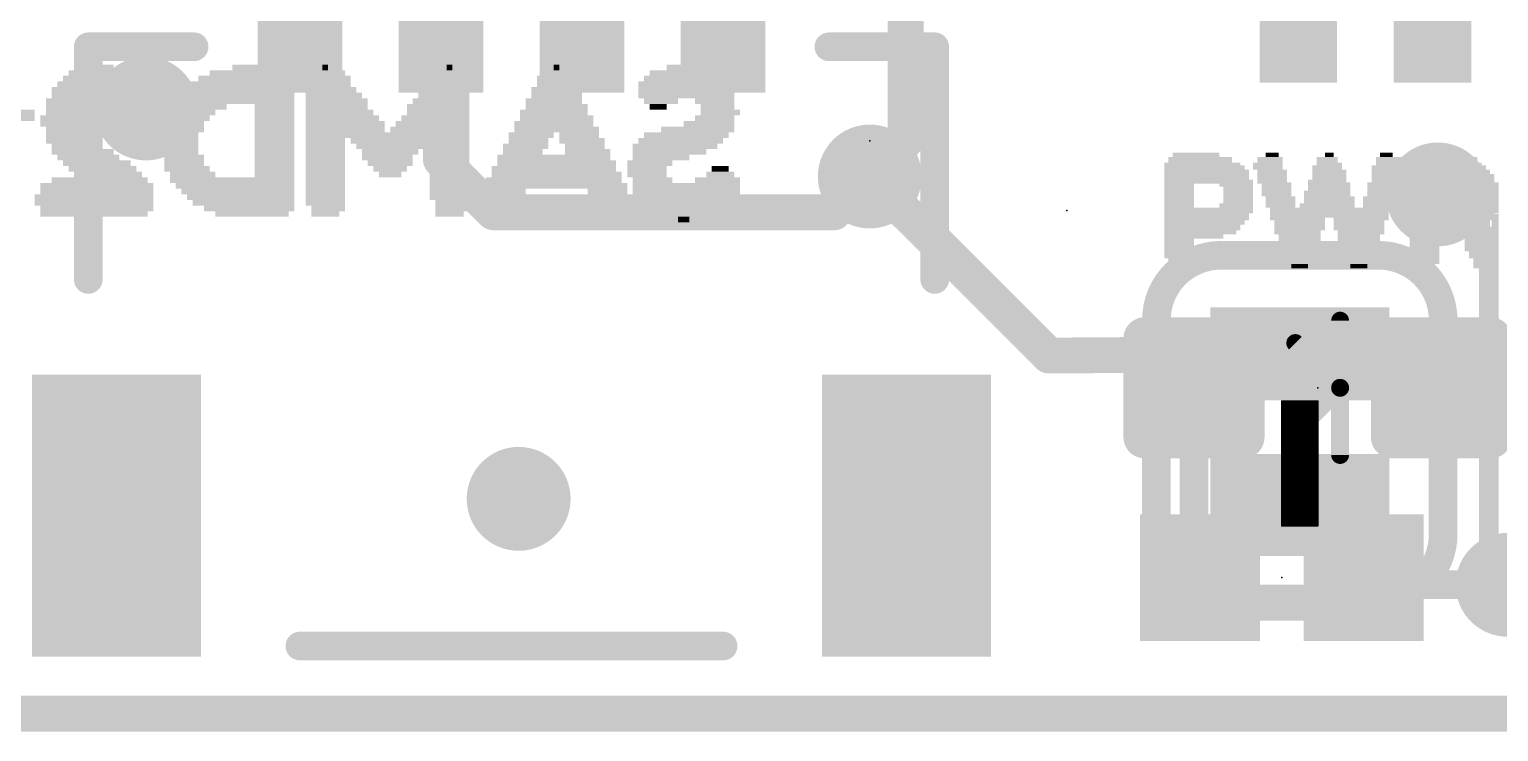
# Model space of a CAD drawing. Extents: x -34 to 52.6, y -23.4 to 26.6.
# Drawn here: x 9.28 to 19.7, y -0.13 to 4.85 of the extents above; entities that cross this region are included whole.
import ezdxf

# ---------------------------------------------------------------- set-up
doc = ezdxf.new("R2010")
doc.units = 0
for name, color, linetype in [('1', 12, 'CONTINUOUS'), ('16', 140, 'CONTINUOUS'), ('18', 110, 'CONTINUOUS'), ('20', 53, 'CONTINUOUS'), ('21', 41, 'CONTINUOUS'), ('22', 40, 'CONTINUOUS'), ('23', 53, 'CONTINUOUS'), ('24', 53, 'CONTINUOUS'), ('51', 53, 'CONTINUOUS')]:
    doc.layers.add(name, color=color, linetype=linetype)

# ---------------------------------------------------------------- blocks, each defined once
blk = doc.blocks.new('RECT160000X160000R30')
at = {"const_width": 0.15}
blk.add_lwpolyline([(0.425, -0.35), (0.425, 0.35, 0.4142), (0.35, 0.425), (-0.35, 0.425, 0.4142), (-0.425, 0.35), (-0.425, -0.35, 0.4142), (-0.35, -0.425), (0.35, -0.425, 0.4142)], format="xyb", close=True, dxfattribs=at)
blk.add_solid([(-0.3754, -0.3754), (0.3754, -0.3754), (-0.3754, 0.3754), (0.3754, 0.3754)])
blk = doc.blocks.new('RECT')
blk.add_solid([(-0.5, -0.5), (0.5, -0.5), (-0.5, 0.5), (0.5, 0.5)])
blk = doc.blocks.new('ROUNDV')
at = {"const_width": 0.5}
blk.add_lwpolyline([(0, -0.25, 1), (0, 0.25, 1), (0, -0.25)], format="xyb", dxfattribs=at)

msp = doc.modelspace()

# ---------------------------------------------------------------- linework, layer by layer
at = {"layer": '1'}
for points, const_width in [([(15.494, 5.7286), (15.494, 4.064)], 0.254), ([(12.2, 5.08), (12.2, 3.929)], 0.254), ([(15.494, 4.064), (15.24, 3.81)], 0.254), ([(12.2, 3.929), (12.573, 3.556)], 0.254), ([(14.986, 3.556), (15.24, 3.81)], 0.254), ([(12.573, 3.556), (14.986, 3.556)], 0.254), ([(17.538, 2.3114), (17.538, 1.0082)], 0.2032), ([(17.581, 0.9652), (17.538, 1.0082)], 0.2032), ([(18.741, 0.9652), (18.7918, 0.9144)], 0.2032), ([(19.7612, 0.9144), (18.7918, 0.9144)], 0.2032), ([(25.4, 0), (0, 0)], 0.254)]:
    msp.add_lwpolyline(points, dxfattribs=dict(at, const_width=const_width))
for points, const_width in [([(15.5389, 4.0191, 1), (15.4491, 4.1089)], 0.127), ([(15.4305, 4.064, 1), (15.5575, 4.064)], 0.127), ([(12.2449, 3.9739, 1), (12.1551, 3.8841)], 0.127), ([(12.1365, 3.929, 1), (12.2635, 3.929)], 0.127), ([(15.1951, 3.8549, 1), (15.2849, 3.7651)], 0.127), ([(15.2849, 3.7651, 1), (15.1951, 3.8549)], 0.127), ([(12.573, 3.6195, 1), (12.573, 3.4925)], 0.127), ([(12.5281, 3.5111, 1), (12.6179, 3.6009)], 0.127), ([(14.9411, 3.6009, 1), (15.0309, 3.5111)], 0.127), ([(14.986, 3.4925, 1), (14.986, 3.6195)], 0.127), ([(17.5888, 2.3114, 1), (17.4872, 2.3114)], 0.1016), ([(17.5739, 1.0441, 1), (17.5021, 0.9723)], 0.1016), ([(17.4872, 1.0082, 1), (17.5888, 1.0082)], 0.1016), ([(17.5451, 0.9293, 1), (17.6169, 1.0011)], 0.1016), ([(18.7769, 1.0011, 1), (18.7051, 0.9293)], 0.1016), ([(18.7918, 0.9652, 1), (18.7918, 0.8636)], 0.1016), ([(18.7559, 0.8785, 1), (18.8277, 0.9503)], 0.1016)]:
    msp.add_lwpolyline(points, format="xyb", dxfattribs=dict(at, const_width=const_width))
at = {"layer": '16'}
for points, const_width in [([(15.24, 3.81), (16.51, 2.54)], 0.254), ([(16.51, 2.54), (18.288, 2.5527)], 0.254), ([(18.415, 2.2162), (18.161, 2.2162)], 0.0127), ([(18.161, 2.2162), (18.161, 1.3335)], 0.0127), ([(18.161, 2.2098), (18.415, 2.2098)], 0.0127), ([(18.161, 2.1971), (18.415, 2.1971)], 0.0127), ([(18.161, 2.1844), (18.415, 2.1844)], 0.0127), ([(18.415, 1.3335), (18.415, 2.2162)], 0.0127), ([(18.161, 2.1717), (18.415, 2.1717)], 0.0127), ([(18.161, 2.159), (18.415, 2.159)], 0.0127), ([(18.161, 2.1463), (18.415, 2.1463)], 0.0127), ([(18.161, 2.1336), (18.415, 2.1336)], 0.0127), ([(18.161, 2.1209), (18.415, 2.1209)], 0.0127), ([(18.161, 2.1082), (18.415, 2.1082)], 0.0127), ([(18.161, 2.0955), (18.415, 2.0955)], 0.0127), ([(18.161, 2.0828), (18.415, 2.0828)], 0.0127), ([(18.161, 2.0701), (18.415, 2.0701)], 0.0127), ([(18.161, 2.0574), (18.415, 2.0574)], 0.0127), ([(18.161, 2.0447), (18.415, 2.0447)], 0.0127), ([(18.161, 2.032), (18.415, 2.032)], 0.0127), ([(18.161, 2.0193), (18.415, 2.0193)], 0.0127), ([(18.161, 2.0066), (18.415, 2.0066)], 0.0127), ([(18.161, 1.9939), (18.415, 1.9939)], 0.0127), ([(18.161, 1.9812), (18.415, 1.9812)], 0.0127), ([(18.161, 1.9685), (18.415, 1.9685)], 0.0127), ([(18.161, 1.9558), (18.415, 1.9558)], 0.0127), ([(18.161, 1.9431), (18.415, 1.9431)], 0.0127), ([(18.161, 1.9304), (18.415, 1.9304)], 0.0127), ([(18.161, 1.9177), (18.415, 1.9177)], 0.0127), ([(18.161, 1.905), (18.415, 1.905)], 0.0127), ([(18.161, 1.8923), (18.415, 1.8923)], 0.0127), ([(18.161, 1.8796), (18.415, 1.8796)], 0.0127), ([(18.161, 1.8669), (18.415, 1.8669)], 0.0127), ([(18.161, 1.8542), (18.415, 1.8542)], 0.0127), ([(18.161, 1.8415), (18.415, 1.8415)], 0.0127), ([(18.161, 1.8288), (18.415, 1.8288)], 0.0127), ([(18.161, 1.8161), (18.415, 1.8161)], 0.0127), ([(18.161, 1.8034), (18.415, 1.8034)], 0.0127), ([(18.161, 1.7907), (18.415, 1.7907)], 0.0127), ([(18.161, 1.778), (18.415, 1.778)], 0.0127), ([(18.161, 1.7653), (18.415, 1.7653)], 0.0127), ([(18.161, 1.7526), (18.415, 1.7526)], 0.0127), ([(18.161, 1.7399), (18.415, 1.7399)], 0.0127), ([(18.161, 1.7272), (18.415, 1.7272)], 0.0127), ([(18.161, 1.7145), (18.415, 1.7145)], 0.0127), ([(18.161, 1.7018), (18.415, 1.7018)], 0.0127), ([(18.161, 1.6891), (18.415, 1.6891)], 0.0127), ([(18.161, 1.6764), (18.415, 1.6764)], 0.0127), ([(18.161, 1.6637), (18.415, 1.6637)], 0.0127), ([(18.161, 1.651), (18.415, 1.651)], 0.0127), ([(18.161, 1.6383), (18.415, 1.6383)], 0.0127), ([(18.161, 1.6256), (18.415, 1.6256)], 0.0127), ([(18.161, 1.6129), (18.415, 1.6129)], 0.0127), ([(18.161, 1.6002), (18.415, 1.6002)], 0.0127), ([(18.161, 1.5875), (18.415, 1.5875)], 0.0127), ([(18.161, 1.5748), (18.415, 1.5748)], 0.0127), ([(18.161, 1.5621), (18.415, 1.5621)], 0.0127), ([(18.8976, 0.9144), (18.288, 1.5113)], 0.2032), ([(18.161, 1.5494), (18.415, 1.5494)], 0.0127), ([(18.161, 1.5367), (18.415, 1.5367)], 0.0127), ([(18.161, 1.524), (18.415, 1.524)], 0.0127), ([(18.161, 1.5113), (18.415, 1.5113)], 0.0127), ([(18.161, 1.4986), (18.415, 1.4986)], 0.0127), ([(18.161, 1.4859), (18.415, 1.4859)], 0.0127), ([(18.161, 1.4732), (18.415, 1.4732)], 0.0127), ([(18.161, 1.4605), (18.415, 1.4605)], 0.0127), ([(18.161, 1.4478), (18.415, 1.4478)], 0.0127), ([(18.161, 1.4351), (18.415, 1.4351)], 0.0127), ([(18.161, 1.4224), (18.415, 1.4224)], 0.0127), ([(18.161, 1.4097), (18.415, 1.4097)], 0.0127), ([(18.161, 1.397), (18.415, 1.397)], 0.0127), ([(18.161, 1.3843), (18.415, 1.3843)], 0.0127), ([(18.161, 1.3716), (18.415, 1.3716)], 0.0127), ([(18.161, 1.3589), (18.415, 1.3589)], 0.0127), ([(18.161, 1.3462), (18.415, 1.3462)], 0.0127), ([(18.161, 1.3335), (18.415, 1.3335)], 0.0127), ([(18.161, 1.3335), (18.415, 1.3335)], 0.0127), ([(19.7612, 0.9144), (18.8976, 0.9144)], 0.2032), ([(25.4, 0), (0, 0)], 0.254)]:
    msp.add_lwpolyline(points, dxfattribs=dict(at, const_width=const_width))
for points, const_width in [([(15.2849, 3.8549, 1), (15.1951, 3.7651)], 0.127), ([(16.5095, 2.6035, 1), (16.5105, 2.4765)], 0.127), ([(16.4651, 2.4951, 1), (16.5549, 2.5849)], 0.127), ([(18.2885, 2.4892, 1), (18.2875, 2.6162)], 0.127), ([(18.1642, 2.2162, 1), (18.1578, 2.2162)], 0.0064), ([(18.161, 2.213, 1), (18.161, 2.2066)], 0.0064), ([(18.161, 2.2003, 1), (18.161, 2.1939)], 0.0064), ([(18.161, 2.1876, 1), (18.161, 2.1812)], 0.0064), ([(18.161, 2.2193, 1), (18.161, 2.213)], 0.0064), ([(18.4182, 2.2162, 1), (18.4118, 2.2162)], 0.0064), ([(18.415, 2.213, 1), (18.415, 2.2193)], 0.0064), ([(18.415, 2.2066, 1), (18.415, 2.213)], 0.0064), ([(18.415, 2.1939, 1), (18.415, 2.2003)], 0.0064), ([(18.415, 2.1812, 1), (18.415, 2.1876)], 0.0064), ([(18.161, 2.1749, 1), (18.161, 2.1685)], 0.0064), ([(18.161, 2.1622, 1), (18.161, 2.1558)], 0.0064), ([(18.161, 2.1495, 1), (18.161, 2.1431)], 0.0064), ([(18.161, 2.1368, 1), (18.161, 2.1304)], 0.0064), ([(18.161, 2.1241, 1), (18.161, 2.1177)], 0.0064), ([(18.161, 2.1114, 1), (18.161, 2.105)], 0.0064), ([(18.161, 2.0987, 1), (18.161, 2.0923)], 0.0064), ([(18.161, 2.086, 1), (18.161, 2.0796)], 0.0064), ([(18.415, 2.1685, 1), (18.415, 2.1749)], 0.0064), ([(18.415, 2.1558, 1), (18.415, 2.1622)], 0.0064), ([(18.415, 2.1431, 1), (18.415, 2.1495)], 0.0064), ([(18.415, 2.1304, 1), (18.415, 2.1368)], 0.0064), ([(18.415, 2.1177, 1), (18.415, 2.1241)], 0.0064), ([(18.415, 2.105, 1), (18.415, 2.1114)], 0.0064), ([(18.415, 2.0923, 1), (18.415, 2.0987)], 0.0064), ([(18.415, 2.0796, 1), (18.415, 2.086)], 0.0064), ([(18.161, 2.0733, 1), (18.161, 2.0669)], 0.0064), ([(18.161, 2.0606, 1), (18.161, 2.0542)], 0.0064), ([(18.161, 2.0479, 1), (18.161, 2.0415)], 0.0064), ([(18.161, 2.0352, 1), (18.161, 2.0288)], 0.0064), ([(18.161, 2.0225, 1), (18.161, 2.0161)], 0.0064), ([(18.161, 2.0098, 1), (18.161, 2.0034)], 0.0064), ([(18.161, 1.9971, 1), (18.161, 1.9907)], 0.0064), ([(18.161, 1.9844, 1), (18.161, 1.978)], 0.0064), ([(18.415, 2.0669, 1), (18.415, 2.0733)], 0.0064), ([(18.415, 2.0542, 1), (18.415, 2.0606)], 0.0064), ([(18.415, 2.0415, 1), (18.415, 2.0479)], 0.0064), ([(18.415, 2.0288, 1), (18.415, 2.0352)], 0.0064), ([(18.415, 2.0161, 1), (18.415, 2.0225)], 0.0064), ([(18.415, 2.0034, 1), (18.415, 2.0098)], 0.0064), ([(18.415, 1.9907, 1), (18.415, 1.9971)], 0.0064), ([(18.415, 1.978, 1), (18.415, 1.9844)], 0.0064), ([(18.161, 1.9717, 1), (18.161, 1.9653)], 0.0064), ([(18.161, 1.959, 1), (18.161, 1.9526)], 0.0064), ([(18.161, 1.9463, 1), (18.161, 1.9399)], 0.0064), ([(18.161, 1.9336, 1), (18.161, 1.9272)], 0.0064), ([(18.161, 1.9209, 1), (18.161, 1.9145)], 0.0064), ([(18.161, 1.9082, 1), (18.161, 1.9018)], 0.0064), ([(18.161, 1.8955, 1), (18.161, 1.8891)], 0.0064), ([(18.161, 1.8828, 1), (18.161, 1.8764)], 0.0064), ([(18.415, 1.9653, 1), (18.415, 1.9717)], 0.0064), ([(18.415, 1.9526, 1), (18.415, 1.959)], 0.0064), ([(18.415, 1.9399, 1), (18.415, 1.9463)], 0.0064), ([(18.415, 1.9272, 1), (18.415, 1.9336)], 0.0064), ([(18.415, 1.9145, 1), (18.415, 1.9209)], 0.0064), ([(18.415, 1.9018, 1), (18.415, 1.9082)], 0.0064), ([(18.415, 1.8891, 1), (18.415, 1.8955)], 0.0064), ([(18.415, 1.8764, 1), (18.415, 1.8828)], 0.0064), ([(18.161, 1.8701, 1), (18.161, 1.8637)], 0.0064), ([(18.161, 1.8574, 1), (18.161, 1.851)], 0.0064), ([(18.161, 1.8447, 1), (18.161, 1.8383)], 0.0064), ([(18.161, 1.832, 1), (18.161, 1.8256)], 0.0064), ([(18.161, 1.8193, 1), (18.161, 1.8129)], 0.0064), ([(18.161, 1.8066, 1), (18.161, 1.8002)], 0.0064), ([(18.161, 1.7939, 1), (18.161, 1.7875)], 0.0064), ([(18.161, 1.7812, 1), (18.161, 1.7748)], 0.0064), ([(18.161, 1.7685, 1), (18.161, 1.7621)], 0.0064), ([(18.415, 1.8637, 1), (18.415, 1.8701)], 0.0064), ([(18.415, 1.851, 1), (18.415, 1.8574)], 0.0064), ([(18.415, 1.8383, 1), (18.415, 1.8447)], 0.0064), ([(18.415, 1.8256, 1), (18.415, 1.832)], 0.0064), ([(18.415, 1.8129, 1), (18.415, 1.8193)], 0.0064), ([(18.415, 1.8002, 1), (18.415, 1.8066)], 0.0064), ([(18.415, 1.7875, 1), (18.415, 1.7939)], 0.0064), ([(18.415, 1.7748, 1), (18.415, 1.7812)], 0.0064), ([(18.415, 1.7621, 1), (18.415, 1.7685)], 0.0064), ([(18.161, 1.7558, 1), (18.161, 1.7494)], 0.0064), ([(18.161, 1.7431, 1), (18.161, 1.7367)], 0.0064), ([(18.161, 1.7304, 1), (18.161, 1.724)], 0.0064), ([(18.161, 1.7177, 1), (18.161, 1.7113)], 0.0064), ([(18.161, 1.705, 1), (18.161, 1.6986)], 0.0064), ([(18.161, 1.6923, 1), (18.161, 1.6859)], 0.0064), ([(18.161, 1.6796, 1), (18.161, 1.6732)], 0.0064), ([(18.161, 1.6669, 1), (18.161, 1.6605)], 0.0064), ([(18.415, 1.7494, 1), (18.415, 1.7558)], 0.0064), ([(18.415, 1.7367, 1), (18.415, 1.7431)], 0.0064), ([(18.415, 1.724, 1), (18.415, 1.7304)], 0.0064), ([(18.415, 1.7113, 1), (18.415, 1.7177)], 0.0064), ([(18.415, 1.6986, 1), (18.415, 1.705)], 0.0064), ([(18.415, 1.6859, 1), (18.415, 1.6923)], 0.0064), ([(18.415, 1.6732, 1), (18.415, 1.6796)], 0.0064), ([(18.415, 1.6605, 1), (18.415, 1.6669)], 0.0064), ([(18.161, 1.6542, 1), (18.161, 1.6478)], 0.0064), ([(18.161, 1.6415, 1), (18.161, 1.6351)], 0.0064), ([(18.161, 1.6288, 1), (18.161, 1.6224)], 0.0064), ([(18.161, 1.6161, 1), (18.161, 1.6097)], 0.0064), ([(18.161, 1.6034, 1), (18.161, 1.597)], 0.0064), ([(18.161, 1.5907, 1), (18.161, 1.5843)], 0.0064), ([(18.161, 1.578, 1), (18.161, 1.5716)], 0.0064), ([(18.161, 1.5653, 1), (18.161, 1.5589)], 0.0064), ([(18.3235, 1.5476, 1), (18.2525, 1.475)], 0.1016), ([(18.415, 1.6478, 1), (18.415, 1.6542)], 0.0064), ([(18.415, 1.6351, 1), (18.415, 1.6415)], 0.0064), ([(18.415, 1.6224, 1), (18.415, 1.6288)], 0.0064), ([(18.415, 1.6097, 1), (18.415, 1.6161)], 0.0064), ([(18.415, 1.597, 1), (18.415, 1.6034)], 0.0064), ([(18.415, 1.5843, 1), (18.415, 1.5907)], 0.0064), ([(18.415, 1.5716, 1), (18.415, 1.578)], 0.0064), ([(18.415, 1.5589, 1), (18.415, 1.5653)], 0.0064), ([(18.161, 1.5526, 1), (18.161, 1.5462)], 0.0064), ([(18.161, 1.5399, 1), (18.161, 1.5335)], 0.0064), ([(18.161, 1.5272, 1), (18.161, 1.5208)], 0.0064), ([(18.161, 1.5145, 1), (18.161, 1.5081)], 0.0064), ([(18.161, 1.5018, 1), (18.161, 1.4954)], 0.0064), ([(18.161, 1.4891, 1), (18.161, 1.4827)], 0.0064), ([(18.161, 1.4764, 1), (18.161, 1.47)], 0.0064), ([(18.161, 1.4637, 1), (18.161, 1.4573)], 0.0064), ([(18.415, 1.5462, 1), (18.415, 1.5526)], 0.0064), ([(18.415, 1.5335, 1), (18.415, 1.5399)], 0.0064), ([(18.415, 1.5208, 1), (18.415, 1.5272)], 0.0064), ([(18.415, 1.5081, 1), (18.415, 1.5145)], 0.0064), ([(18.415, 1.4954, 1), (18.415, 1.5018)], 0.0064), ([(18.415, 1.4827, 1), (18.415, 1.4891)], 0.0064), ([(18.415, 1.47, 1), (18.415, 1.4764)], 0.0064), ([(18.415, 1.4573, 1), (18.415, 1.4637)], 0.0064), ([(18.161, 1.451, 1), (18.161, 1.4446)], 0.0064), ([(18.161, 1.4383, 1), (18.161, 1.4319)], 0.0064), ([(18.161, 1.4256, 1), (18.161, 1.4192)], 0.0064), ([(18.161, 1.4129, 1), (18.161, 1.4065)], 0.0064), ([(18.161, 1.4002, 1), (18.161, 1.3938)], 0.0064), ([(18.161, 1.3875, 1), (18.161, 1.3811)], 0.0064), ([(18.161, 1.3748, 1), (18.161, 1.3684)], 0.0064), ([(18.161, 1.3621, 1), (18.161, 1.3557)], 0.0064), ([(18.415, 1.4446, 1), (18.415, 1.451)], 0.0064), ([(18.415, 1.4319, 1), (18.415, 1.4383)], 0.0064), ([(18.415, 1.4192, 1), (18.415, 1.4256)], 0.0064), ([(18.415, 1.4065, 1), (18.415, 1.4129)], 0.0064), ([(18.415, 1.3938, 1), (18.415, 1.4002)], 0.0064), ([(18.415, 1.3811, 1), (18.415, 1.3875)], 0.0064), ([(18.415, 1.3684, 1), (18.415, 1.3748)], 0.0064), ([(18.415, 1.3557, 1), (18.415, 1.3621)], 0.0064), ([(18.161, 1.3494, 1), (18.161, 1.343)], 0.0064), ([(18.161, 1.3367, 1), (18.161, 1.3303)], 0.0064), ([(18.161, 1.3367, 1), (18.161, 1.3303)], 0.0064), ([(18.1578, 1.3335, 1), (18.1642, 1.3335)], 0.0064), ([(18.4118, 1.3335, 1), (18.4182, 1.3335)], 0.0064), ([(18.415, 1.343, 1), (18.415, 1.3494)], 0.0064), ([(18.415, 1.3303, 1), (18.415, 1.3367)], 0.0064), ([(18.415, 1.3303, 1), (18.415, 1.3367)], 0.0064), ([(18.8976, 0.9652, 1), (18.8976, 0.8636)], 0.1016), ([(18.8621, 0.8781, 1), (18.9331, 0.9507)], 0.1016)]:
    msp.add_lwpolyline(points, format="xyb", dxfattribs=dict(at, const_width=const_width))
at = {"layer": '20', "const_width": 0.2032}
msp.add_lwpolyline([(0, 0), (25.4, 0)], dxfattribs=at)
at = {"layer": '21', "const_width": 0.2032}
for points in [[(9.7, 3.08), (9.7, 4.73)], [(9.7, 4.73), (10.45, 4.73)], [(14.95, 4.73), (15.7, 4.73)], [(15.7, 4.73), (15.7, 3.08)], [(11.2, 0.48), (14.2, 0.48)]]:
    msp.add_lwpolyline(points, dxfattribs=at)
at = {"layer": '21', "const_width": 0.1016}
for points in [[(9.7508, 4.73, 1), (9.6492, 4.73)], [(9.7, 4.7808, 1), (9.7, 4.6792)], [(10.45, 4.6792, 1), (10.45, 4.7808)], [(14.95, 4.7808, 1), (14.95, 4.6792)], [(15.7508, 4.73, 1), (15.6492, 4.73)], [(15.7, 4.6792, 1), (15.7, 4.7808)], [(9.6492, 3.08, 1), (9.7508, 3.08)], [(15.6492, 3.08, 1), (15.7508, 3.08)], [(11.2, 0.5308, 1), (11.2, 0.4292)], [(14.2, 0.4292, 1), (14.2, 0.5308)]]:
    msp.add_lwpolyline(points, format="xyb", dxfattribs=at)
at = {"layer": '22'}
for points, const_width in [([(17.7292, 3.2512, 0.4142), (17.272, 2.794)], 0.2032), ([(17.7292, 3.302, 1), (17.7292, 3.2004)], 0.1016), ([(17.7292, 3.2004, 1), (17.7292, 3.302)], 0.1016), ([(19.304, 2.794, 0.4142), (18.8468, 3.2512)], 0.2032), ([(18.8468, 3.302, 1), (18.8468, 3.2004)], 0.1016), ([(18.8468, 3.2004, 1), (18.8468, 3.302)], 0.1016), ([(17.3228, 2.794, 1), (17.2212, 2.794)], 0.1016), ([(17.2212, 2.794, 1), (17.3228, 2.794)], 0.1016), ([(19.3548, 2.794, 1), (19.2532, 2.794)], 0.1016), ([(19.2532, 2.794, 1), (19.3548, 2.794)], 0.1016), ([(17.272, 1.27, 0.4142), (17.7292, 0.8128)], 0.2032), ([(17.3228, 1.27, 1), (17.2212, 1.27)], 0.1016), ([(18.8468, 0.8128, 0.4142), (19.304, 1.27)], 0.2032), ([(19.3548, 1.27, 1), (19.2532, 1.27)], 0.1016), ([(17.2212, 1.27, 1), (17.3228, 1.27)], 0.1016), ([(19.2532, 1.27, 1), (19.3548, 1.27)], 0.1016), ([(17.7292, 0.8636, 1), (17.7292, 0.762)], 0.1016), ([(17.7292, 0.762, 1), (17.7292, 0.8636)], 0.1016), ([(18.8468, 0.8636, 1), (18.8468, 0.762)], 0.1016), ([(18.8468, 0.762, 1), (18.8468, 0.8636)], 0.1016)]:
    msp.add_lwpolyline(points, format="xyb", dxfattribs=dict(at, const_width=const_width))
at = {"layer": '22', "const_width": 0.2032}
for points in [[(17.7292, 3.2512), (18.8468, 3.2512)], [(17.272, 2.794), (17.272, 1.27)], [(19.304, 1.27), (19.304, 2.794)], [(17.7292, 0.8128), (18.8468, 0.8128)]]:
    msp.add_lwpolyline(points, dxfattribs=at)
at = {"layer": '23'}
for p in [(16.637, 3.5687), (18.415, 2.3114), (18.161, 0.9652)]:
    msp.add_point(p, dxfattribs=at)
at = {"layer": '24'}
for p in [(15.24, 4.064), (18.288, 2.032)]:
    msp.add_point(p, dxfattribs=at)
at = {"layer": '51'}
for points, const_width in [([(18.5738, 2.7877), (18.5738, 2.3114)], 0.127), ([(18.5738, 2.3114), (18.2563, 2.6289)], 0.127), ([(18.5738, 2.3114), (18.2563, 1.9939)], 0.127), ([(18.5738, 2.3114), (18.5738, 1.8352)], 0.127), ([(17.8906, 1.1938), (18.4314, 1.1938)], 0.1524), ([(18.4314, 0.7366), (17.8906, 0.7366)], 0.1524)]:
    msp.add_lwpolyline(points, dxfattribs=dict(at, const_width=const_width))
for points, const_width in [([(18.6055, 2.7877, 1), (18.542, 2.7877)], 0.0635), ([(18.2787, 2.6514, 1), (18.2338, 2.6064)], 0.0635), ([(18.6055, 2.3114, 1), (18.542, 2.3114)], 0.0635), ([(18.542, 2.3114, 1), (18.6055, 2.3114)], 0.0635), ([(18.5962, 2.2889, 1), (18.5513, 2.3339)], 0.0635), ([(18.5513, 2.2889, 1), (18.5962, 2.3339)], 0.0635), ([(18.2338, 2.0164, 1), (18.2787, 1.9714)], 0.0635), ([(18.542, 1.8352, 1), (18.6055, 1.8352)], 0.0635), ([(17.8906, 1.2319, 1), (17.8906, 1.1557)], 0.0762), ([(18.4314, 1.1557, 1), (18.4314, 1.2319)], 0.0762), ([(17.8906, 0.7747, 1), (17.8906, 0.6985)], 0.0762), ([(18.4314, 0.6985, 1), (18.4314, 0.7747)], 0.0762)]:
    msp.add_lwpolyline(points, format="xyb", dxfattribs=dict(at, const_width=const_width))

# ---------------------------------------------------------------- block references
at = {"layer": '1'}
for p, xscale, yscale in [((11.2, 5.08), 0.6, 1.35), ((12.2, 5.08), 0.6, 1.35), ((13.2, 5.08), 0.6, 1.35), ((14.2, 5.08), 0.6, 1.35), ((18.2778, 5.0753), 0.55, 1.2), ((19.2278, 5.0753), 0.55, 1.2), ((9.9, 1.405), 1.2, 2), ((15.5, 1.405), 1.2, 2), ((17.581, 0.9652), 0.85, 0.9), ((18.741, 0.9652), 0.85, 0.9)]:
    msp.add_blockref('RECT', p, dxfattribs=dict(at, xscale=xscale, yscale=yscale))
at = {"layer": '1', "rotation": 270}
for p in [(17.538, 2.3114), (19.292, 2.3114)]:
    msp.add_blockref('RECT160000X160000R30', p, dxfattribs=at)
at = {"layer": '16', "xscale": 0.6604, "yscale": 1.27, "rotation": 90}
for p in [(18.288, 2.5527), (18.288, 1.5113)]:
    msp.add_blockref('RECT', p, dxfattribs=at)
at = {"layer": '18', "xscale": 0.7366, "yscale": 0.7366}
for p in [(10.1092, 4.2926), (10.1092, 4.2926), (15.24, 3.81), (15.24, 3.81), (19.2659, 3.683), (19.2659, 3.683), (12.7508, 1.524), (12.7508, 1.524), (19.7612, 0.9144), (19.7612, 0.9144)]:
    msp.add_blockref('ROUNDV', p, dxfattribs=at)
at = {"layer": '21'}
for p, xscale, yscale in [((17.552, 3.9637), 0.33, 0.03), ((18.092, 3.9637), 0.09, 0.03), ((18.497, 3.9637), 0.06, 0.03), ((18.902, 3.9637), 0.09, 0.03), ((19.292, 3.9637), 0.33, 0.03), ((17.597, 3.8937), 0.54, 0.03), ((17.612, 3.8737), 0.57, 0.03), ((17.627, 3.8437), 0.6, 0.03), ((17.582, 3.9287), 0.45, 0.04), ((18.062, 3.8937), 0.21, 0.03), ((18.062, 3.8737), 0.21, 0.03), ((18.077, 3.9287), 0.18, 0.04), ((18.092, 3.8437), 0.21, 0.03), ((18.482, 3.8737), 0.21, 0.03), ((18.497, 3.8437), 0.24, 0.03), ((18.482, 3.9287), 0.15, 0.04), ((18.497, 3.8937), 0.18, 0.03), ((18.917, 3.8737), 0.24, 0.03), ((18.902, 3.8437), 0.21, 0.03), ((18.917, 3.9287), 0.18, 0.04), ((18.932, 3.8937), 0.21, 0.03), ((19.322, 3.8937), 0.51, 0.03), ((19.337, 3.8737), 0.54, 0.03), ((19.352, 3.8437), 0.57, 0.03), ((19.322, 3.9287), 0.45, 0.04), ((17.627, 3.8087), 0.6, 0.04), ((17.642, 3.7737), 0.63, 0.03), ((17.432, 3.7537), 0.21, 0.03), ((17.837, 3.7537), 0.24, 0.03), ((18.092, 3.8087), 0.21, 0.04), ((18.092, 3.7737), 0.21, 0.03), ((18.122, 3.7537), 0.21, 0.03), ((18.482, 3.7737), 0.27, 0.03), ((18.497, 3.7537), 0.3, 0.03), ((18.497, 3.8087), 0.24, 0.04), ((18.872, 3.7537), 0.21, 0.03), ((18.902, 3.8087), 0.21, 0.04), ((18.902, 3.7737), 0.21, 0.03), ((19.367, 3.8087), 0.6, 0.04), ((19.367, 3.7737), 0.6, 0.03), ((19.172, 3.7537), 0.21, 0.03), ((19.562, 3.7537), 0.27, 0.03), ((17.432, 3.7237), 0.21, 0.03), ((17.432, 3.6887), 0.21, 0.04), ((17.432, 3.6537), 0.21, 0.03), ((17.852, 3.7237), 0.21, 0.03), ((17.852, 3.6887), 0.21, 0.04), ((17.852, 3.6537), 0.21, 0.03), ((18.122, 3.7237), 0.21, 0.03), ((18.122, 3.6887), 0.21, 0.04), ((18.152, 3.6537), 0.21, 0.03), ((18.482, 3.6887), 0.33, 0.04), ((18.497, 3.6537), 0.36, 0.03), ((18.497, 3.7237), 0.3, 0.03), ((18.842, 3.6537), 0.21, 0.03), ((18.872, 3.7237), 0.21, 0.03), ((18.872, 3.6887), 0.21, 0.04), ((19.172, 3.7237), 0.21, 0.03), ((19.172, 3.6887), 0.21, 0.04), ((19.172, 3.6537), 0.21, 0.03), ((19.592, 3.7237), 0.21, 0.03), ((19.592, 3.6887), 0.21, 0.04), ((19.592, 3.6537), 0.21, 0.03), ((17.432, 3.6237), 0.21, 0.03), ((17.432, 3.6037), 0.21, 0.03), ((17.642, 3.5687), 0.63, 0.04), ((17.627, 3.5337), 0.6, 0.03), ((17.837, 3.6037), 0.24, 0.03), ((17.852, 3.6237), 0.21, 0.03), ((18.152, 3.6237), 0.21, 0.03), ((18.152, 3.6037), 0.21, 0.03), ((18.497, 3.5687), 0.84, 0.04), ((18.497, 3.5337), 0.84, 0.03), ((18.482, 3.6037), 0.39, 0.03), ((18.497, 3.6237), 0.36, 0.03), ((18.842, 3.6237), 0.21, 0.03), ((18.842, 3.6037), 0.21, 0.03), ((19.172, 3.6237), 0.21, 0.03), ((19.172, 3.6037), 0.21, 0.03), ((19.382, 3.5687), 0.63, 0.04), ((19.367, 3.5337), 0.6, 0.03), ((19.577, 3.6037), 0.24, 0.03), ((19.592, 3.6237), 0.21, 0.03), ((17.627, 3.5137), 0.6, 0.03), ((17.612, 3.4837), 0.57, 0.03), ((17.597, 3.4487), 0.54, 0.04), ((18.272, 3.5137), 0.39, 0.03), ((18.287, 3.4837), 0.36, 0.03), ((18.287, 3.4487), 0.36, 0.04), ((18.722, 3.5137), 0.39, 0.03), ((18.707, 3.4837), 0.36, 0.03), ((18.707, 3.4487), 0.36, 0.04), ((19.367, 3.5137), 0.6, 0.03), ((19.352, 3.4837), 0.57, 0.03), ((19.352, 3.4487), 0.57, 0.04), ((17.582, 3.4137), 0.51, 0.03), ((17.537, 3.3837), 0.42, 0.03), ((17.432, 3.3637), 0.21, 0.03), ((17.432, 3.3287), 0.21, 0.04), ((18.272, 3.4137), 0.33, 0.03), ((18.287, 3.3837), 0.3, 0.03), ((18.287, 3.3637), 0.3, 0.03), ((18.272, 3.3287), 0.27, 0.04), ((18.722, 3.4137), 0.33, 0.03), ((18.707, 3.3837), 0.3, 0.03), ((18.707, 3.3637), 0.3, 0.03), ((18.707, 3.3287), 0.24, 0.04), ((19.352, 3.4137), 0.57, 0.03), ((19.367, 3.3837), 0.6, 0.03), ((19.172, 3.3637), 0.21, 0.03), ((19.172, 3.3287), 0.21, 0.04), ((19.562, 3.3637), 0.21, 0.03), ((19.562, 3.3287), 0.21, 0.04), ((17.432, 3.2937), 0.21, 0.03), ((17.432, 3.2737), 0.21, 0.03), ((17.432, 3.2437), 0.21, 0.03), ((17.447, 3.2087), 0.18, 0.04), ((18.287, 3.2937), 0.24, 0.03), ((18.287, 3.2737), 0.24, 0.03), ((18.287, 3.2437), 0.18, 0.03), ((18.287, 3.2087), 0.18, 0.04), ((18.707, 3.2937), 0.24, 0.03), ((18.707, 3.2737), 0.24, 0.03), ((18.707, 3.2437), 0.18, 0.03), ((18.707, 3.2087), 0.18, 0.04), ((19.172, 3.2937), 0.21, 0.03), ((19.172, 3.2737), 0.21, 0.03), ((19.172, 3.2437), 0.21, 0.03), ((19.172, 3.2087), 0.21, 0.04), ((19.577, 3.2937), 0.24, 0.03), ((19.592, 3.2737), 0.21, 0.03), ((19.592, 3.2437), 0.21, 0.03), ((19.607, 3.2087), 0.18, 0.04), ((17.432, 3.1737), 0.15, 0.03), ((18.287, 3.1737), 0.12, 0.03), ((18.707, 3.1737), 0.12, 0.03), ((19.172, 3.1737), 0.15, 0.03), ((19.592, 3.1737), 0.15, 0.03)]:
    msp.add_blockref('RECT', p, dxfattribs=dict(at, xscale=xscale, yscale=yscale))
at = {"layer": '22'}
for p, xscale, yscale, rotation in [((9.76, 4.584), 0.24, 0.04, 180), ((10.88, 4.584), 0.32, 0.04, 180), ((11.38, 4.584), 0.04, 0.04, 180), ((12.26, 4.584), 0.04, 0.04, 180), ((13.02, 4.584), 0.04, 0.04, 180), ((13.94, 4.584), 0.28, 0.04, 180), ((9.78, 4.464), 0.6, 0.04, 180), ((9.78, 4.504), 0.52, 0.04, 180), ((9.78, 4.544), 0.44, 0.04, 180), ((10.78, 4.464), 0.76, 0.04, 180), ((10.82, 4.504), 0.68, 0.04, 180), ((10.84, 4.544), 0.56, 0.04, 180), ((11.4, 4.464), 0.32, 0.04, 180), ((11.4, 4.544), 0.24, 0.04, 180), ((11.42, 4.504), 0.28, 0.04, 180), ((12.24, 4.464), 0.32, 0.04, 180), ((12.26, 4.504), 0.28, 0.04, 180), ((12.28, 4.544), 0.24, 0.04, 180), ((13, 4.504), 0.24, 0.04, 180), ((13.02, 4.464), 0.28, 0.04, 180), ((13.02, 4.544), 0.2, 0.04, 180), ((13.92, 4.464), 0.64, 0.04, 180), ((13.92, 4.504), 0.56, 0.04, 180), ((13.92, 4.544), 0.48, 0.04, 180), ((9.78, 4.424), 0.68, 0.04, 180), ((9.78, 4.384), 0.68, 0.04, 180), ((10.74, 4.384), 0.84, 0.04, 180), ((10.76, 4.424), 0.8, 0.04, 180), ((11.42, 4.424), 0.36, 0.04, 180), ((11.44, 4.384), 0.4, 0.04, 180), ((12.22, 4.384), 0.36, 0.04, 180), ((12.24, 4.424), 0.32, 0.04, 180), ((13, 4.424), 0.32, 0.04, 180), ((13.02, 4.384), 0.36, 0.04, 180), ((13.94, 4.424), 0.68, 0.04, 180), ((13.94, 4.384), 0.68, 0.04, 180), ((9.06, 4.264), 0.52, 0.04, 180), ((9.78, 4.344), 0.76, 0.04, 180), ((9.54, 4.304), 0.28, 0.04, 180), ((9.54, 4.264), 0.28, 0.04, 180), ((10, 4.304), 0.32, 0.04, 180), ((10.02, 4.264), 0.28, 0.04, 180), ((10.48, 4.304), 0.4, 0.04, 180), ((10.44, 4.264), 0.32, 0.04, 180), ((10.74, 4.344), 0.84, 0.04, 180), ((11.02, 4.304), 0.28, 0.04, 180), ((11.02, 4.264), 0.28, 0.04, 180), ((11.46, 4.344), 0.44, 0.04, 180), ((11.46, 4.304), 0.44, 0.04, 180), ((11.48, 4.264), 0.48, 0.04, 180), ((12.18, 4.304), 0.44, 0.04, 180), ((12.18, 4.264), 0.44, 0.04, 180), ((12.2, 4.344), 0.4, 0.04, 180), ((13, 4.264), 0.48, 0.04, 180), ((13, 4.344), 0.4, 0.04, 180), ((13.02, 4.304), 0.44, 0.04, 180), ((13.76, 4.344), 0.24, 0.04, 180), ((13.74, 4.304), 0.12, 0.04, 180), ((14.14, 4.344), 0.28, 0.04, 180), ((14.16, 4.304), 0.24, 0.04, 180), ((14.18, 4.264), 0.28, 0.04, 180), ((9.06, 4.224), 0.52, 0.04, 180), ((9.5, 4.224), 0.28, 0.04, 180), ((9.5, 4.184), 0.28, 0.04, 180), ((10.02, 4.224), 0.28, 0.04, 180), ((10.04, 4.184), 0.24, 0.04, 180), ((10.4, 4.224), 0.32, 0.04, 180), ((10.38, 4.184), 0.28, 0.04, 180), ((11.02, 4.224), 0.28, 0.04, 180), ((11.02, 4.184), 0.28, 0.04, 180), ((11.5, 4.224), 0.52, 0.04, 180), ((11.52, 4.184), 0.56, 0.04, 180), ((12.14, 4.184), 0.52, 0.04, 180), ((12.16, 4.224), 0.48, 0.04, 180), ((13, 4.184), 0.56, 0.04, 180), ((13.02, 4.224), 0.52, 0.04, 180), ((14.1, 4.184), 0.36, 0.04, 180), ((14.14, 4.224), 0.28, 0.04, 180), ((9.54, 4.144), 0.28, 0.04, 180), ((9.56, 4.104), 0.32, 0.04, 180), ((9.58, 4.064), 0.36, 0.04, 180), ((10.04, 4.144), 0.24, 0.04, 180), ((10.04, 4.104), 0.24, 0.04, 180), ((10.34, 4.064), 0.28, 0.04, 180), ((10.38, 4.144), 0.28, 0.04, 180), ((10.36, 4.104), 0.24, 0.04, 180), ((11.02, 4.144), 0.28, 0.04, 180), ((11.02, 4.104), 0.28, 0.04, 180), ((11.02, 4.064), 0.28, 0.04, 180), ((11.52, 4.144), 0.56, 0.04, 180), ((11.82, 4.104), 1.16, 0.04, 180), ((11.38, 4.064), 0.28, 0.04, 180), ((11.98, 4.064), 0.84, 0.04, 180), ((12.12, 4.144), 0.56, 0.04, 180), ((12.84, 4.104), 0.32, 0.04, 180), ((12.82, 4.064), 0.28, 0.04, 180), ((13.02, 4.144), 0.6, 0.04, 180), ((13.18, 4.104), 0.28, 0.04, 180), ((13.2, 4.064), 0.32, 0.04, 180), ((13.9, 4.064), 0.6, 0.04, 180), ((13.94, 4.104), 0.6, 0.04, 180), ((14.02, 4.144), 0.52, 0.04, 180), ((9.62, 4.024), 0.36, 0.04, 180), ((9.66, 3.984), 0.44, 0.04, 180), ((9.7, 3.944), 0.44, 0.04, 180), ((10.36, 4.024), 0.24, 0.04, 180), ((10.36, 3.984), 0.24, 0.04, 180), ((10.38, 3.944), 0.28, 0.04, 180), ((11.02, 4.024), 0.28, 0.04, 180), ((11.02, 3.984), 0.28, 0.04, 180), ((11.02, 3.944), 0.28, 0.04, 180), ((11.38, 4.024), 0.28, 0.04, 180), ((11.38, 3.984), 0.28, 0.04, 180), ((11.38, 3.944), 0.28, 0.04, 180), ((11.84, 4.024), 0.48, 0.04, 180), ((11.84, 3.984), 0.4, 0.04, 180), ((11.82, 3.944), 0.36, 0.04, 180), ((12.26, 4.024), 0.28, 0.04, 180), ((12.26, 3.984), 0.28, 0.04, 180), ((12.26, 3.944), 0.28, 0.04, 180), ((13, 3.944), 0.8, 0.04, 180), ((12.8, 4.024), 0.32, 0.04, 180), ((12.78, 3.984), 0.28, 0.04, 180), ((13.22, 4.024), 0.28, 0.04, 180), ((13.24, 3.984), 0.32, 0.04, 180), ((13.86, 4.024), 0.6, 0.04, 180), ((13.82, 3.984), 0.52, 0.04, 180), ((13.76, 3.944), 0.4, 0.04, 180), ((9.76, 3.904), 0.48, 0.04, 180), ((9.8, 3.864), 0.48, 0.04, 180), ((10.38, 3.904), 0.28, 0.04, 180), ((10.4, 3.864), 0.32, 0.04, 180), ((11.02, 3.904), 0.28, 0.04, 180), ((11.02, 3.864), 0.28, 0.04, 180), ((11.38, 3.904), 0.28, 0.04, 180), ((11.38, 3.864), 0.28, 0.04, 180), ((11.84, 3.904), 0.32, 0.04, 180), ((11.84, 3.864), 0.24, 0.04, 180), ((12.26, 3.904), 0.28, 0.04, 180), ((12.26, 3.864), 0.28, 0.04, 180), ((13, 3.864), 0.88, 0.04, 180), ((13.02, 3.904), 0.84, 0.04, 180), ((13.68, 3.904), 0.32, 0.04, 180), ((13.66, 3.864), 0.28, 0.04, 180), ((14.18, 3.864), 0.12, 0.04, 180), ((9.76, 3.744), 0.8, 0.04, 180), ((9.78, 3.784), 0.68, 0.04, 180), ((9.86, 3.824), 0.44, 0.04, 180), ((10.44, 3.824), 0.32, 0.04, 180), ((10.72, 3.784), 0.88, 0.04, 180), ((10.74, 3.744), 0.84, 0.04, 180), ((11.02, 3.824), 0.28, 0.04, 180), ((11.38, 3.824), 0.28, 0.04, 180), ((11.38, 3.784), 0.28, 0.04, 180), ((11.38, 3.744), 0.28, 0.04, 180), ((11.84, 3.824), 0.16, 0.04, 180), ((12.26, 3.824), 0.28, 0.04, 180), ((12.26, 3.784), 0.28, 0.04, 180), ((12.26, 3.744), 0.28, 0.04, 180), ((13, 3.784), 0.96, 0.04, 180), ((13.02, 3.824), 0.92, 0.04, 180), ((13.66, 3.824), 0.28, 0.04, 180), ((13.7, 3.784), 0.28, 0.04, 180), ((13.94, 3.744), 0.76, 0.04, 180), ((14.16, 3.784), 0.32, 0.04, 180), ((14.18, 3.824), 0.2, 0.04, 180), ((9.74, 3.664), 0.84, 0.04, 180), ((9.76, 3.704), 0.8, 0.04, 180), ((10.76, 3.704), 0.8, 0.04, 180), ((10.78, 3.664), 0.76, 0.04, 180), ((11.38, 3.704), 0.28, 0.04, 180), ((11.38, 3.664), 0.28, 0.04, 180), ((12.26, 3.704), 0.28, 0.04, 180), ((12.26, 3.664), 0.28, 0.04, 180), ((12.64, 3.704), 0.32, 0.04, 180), ((12.62, 3.664), 0.28, 0.04, 180), ((13.38, 3.704), 0.28, 0.04, 180), ((13.38, 3.664), 0.28, 0.04, 180), ((13.94, 3.704), 0.76, 0.04, 180), ((13.94, 3.664), 0.68, 0.04, 180), ((9.74, 3.624), 0.84, 0.04, 180), ((9.76, 3.584), 0.8, 0.04, 180), ((9.74, 3.544), 0.76, 0.04, 180), ((10.8, 3.624), 0.72, 0.04, 180), ((10.84, 3.584), 0.64, 0.04, 180), ((10.86, 3.544), 0.52, 0.04, 180), ((11.38, 3.624), 0.28, 0.04, 180), ((11.4, 3.584), 0.24, 0.04, 180), ((11.38, 3.544), 0.2, 0.04, 180), ((12.28, 3.624), 0.24, 0.04, 180), ((12.28, 3.584), 0.24, 0.04, 180), ((12.26, 3.544), 0.2, 0.04, 180), ((12.62, 3.624), 0.28, 0.04, 180), ((12.6, 3.584), 0.24, 0.04, 180), ((12.62, 3.544), 0.2, 0.04, 180), ((13.42, 3.624), 0.28, 0.04, 180), ((13.4, 3.584), 0.24, 0.04, 180), ((13.4, 3.544), 0.16, 0.04, 180), ((13.94, 3.624), 0.6, 0.04, 180), ((13.94, 3.584), 0.52, 0.04, 180), ((13.94, 3.544), 0.36, 0.04, 180), ((19.6826, 2.1187), 2.85, 0.03, 90), ((13.92, 3.504), 0.08, 0.04, 180), ((19.6326, 2.1187), 2.67, 0.03, 90), ((19.6626, 2.1187), 2.79, 0.03, 90), ((19.6026, 2.1187), 2.55, 0.03, 90), ((19.5726, 2.1187), 2.37, 0.03, 90)]:
    msp.add_blockref('RECT', p, dxfattribs=dict(at, xscale=xscale, yscale=yscale, rotation=rotation))
at = {"layer": '22', "yscale": 0.04, "rotation": 180}
msp.add_blockref('RECT', (13.02, 3.744), dxfattribs=at)
at = {"layer": '51', "xscale": 0.3, "yscale": 0.6096}
for p in [(17.757, 0.9652), (18.5698, 0.9652)]:
    msp.add_blockref('RECT', p, dxfattribs=at)

doc.saveas('drawing.dxf')
